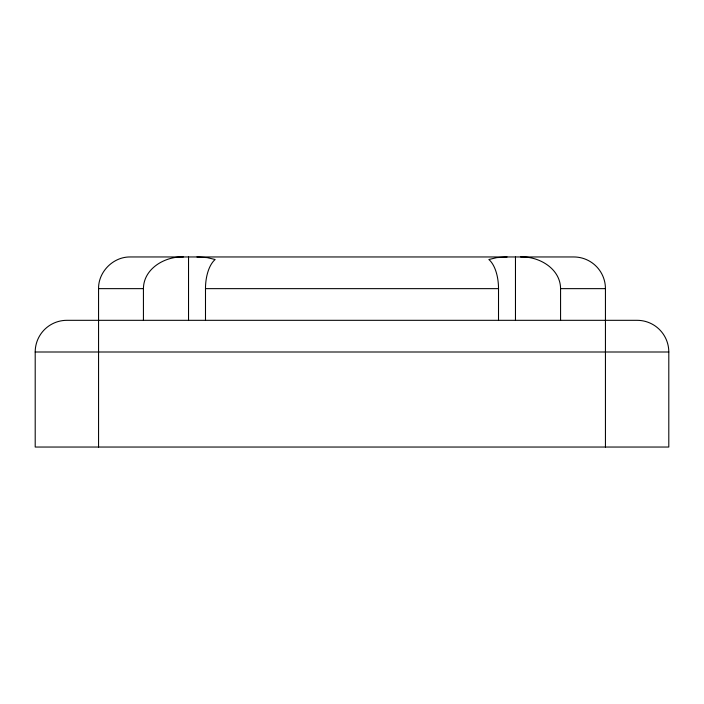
<?xml version="1.0" encoding="UTF-8"?>
<svg xmlns="http://www.w3.org/2000/svg" width="704" height="704" viewBox="0 0 704 704"><rect width="100%" height="100%" fill="white"/><g stroke="black" fill="none" stroke-linecap="round" stroke-linejoin="round"><path stroke-width="1.06" d="M143.431 320.32L143.431 288.64C143.59 268.523 165.044 256.23 183.339 256.96M98.56 447.04L98.56 288.64C98.296 271.709 113.309 256.705 130.231 256.96L573.76 256.96A31.68 31.68 0 0 1 605.44 288.64L605.44 447.04M507.065 256.96L496.786 257.62L488.858 259.521A31.733 15.866 90 0 1 498.52 288.64L498.511 320.32M98.56 288.64L143.431 288.64M205.489 320.32L205.489 288.64L498.511 288.64M520.661 256.96C538.956 256.23 560.41 268.532 560.569 288.64L605.44 288.64M35.2 352L668.8 352L668.8 447.04L35.2 447.04L35.2 352A31.68 31.68 0 0 1 66.88 320.32L637.111 320.32A31.68 31.68 0 0 1 668.8 352M196.935 256.96L207.214 257.62L215.142 259.521A31.733 15.866 -90 0 0 205.48 288.64M560.569 288.64L560.569 320.32M515.469 256.96L515.469 320.32M188.531 256.96L188.531 320.32"/></g></svg>
